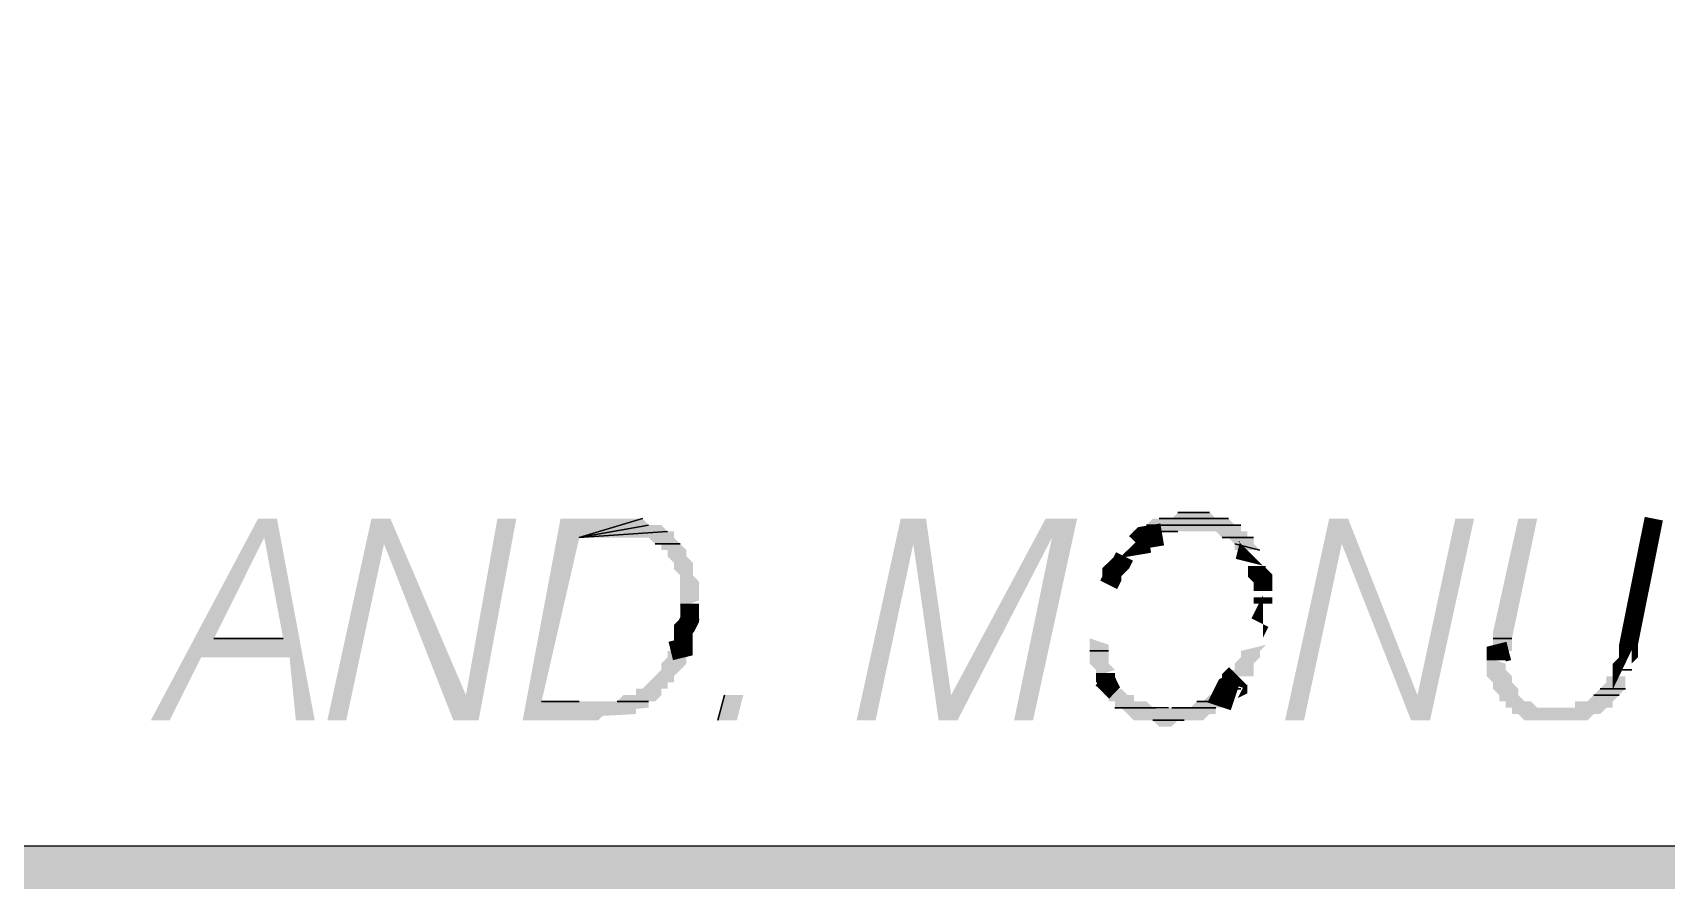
# Model space of a CAD drawing. Header units: millimetres. Extents: x 182 to 575, y -105 to 95.
# Drawn here: x 266.724 to 267.959, y 70.48 to 71.121 of the extents above; entities that cross this region are included whole.
import ezdxf

# ---------------------------------------------------------------- set-up
doc = ezdxf.new("R2010")
doc.units = ezdxf.units.MM
doc.header["$MEASUREMENT"] = 0
doc.layers.add('PDF_Geometry', color=7, linetype='Continuous')
doc.layers.add('PDF_Solid Fills', color=7, linetype='Continuous')

msp = doc.modelspace()

# ---------------------------------------------------------------- hatches: boundary and pattern name
at = {"layer": 'PDF_Solid Fills', "true_color": 0xb9b9b9, "transparency": 33554559}
msp.add_hatch(color=9, dxfattribs=at).paths.add_polyline_path([(261.6659, 70.5062), (261.6659, 73.0681), (261.5183, 73.0681), (261.5183, 70.5062), (259.5945, 70.5062), (259.5945, 69.7967), (259.7945, 69.7967), (259.7945, 70.3586), (267.9183, 70.3586), (267.9183, 66.6777), (268.0659, 66.6777), (268.0659, 70.3586), (271.3183, 70.3586), (271.3183, 69.7967), (271.4659, 69.7967), (271.4659, 70.5062)])
at = {"layer": 'PDF_Solid Fills', "transparency": 33554559}
h = msp.add_hatch(color=256, dxfattribs=at)
h.paths.add_polyline_path([(267.3877, 71.1151), (267.3827, 71.1151), (267.3877, 71.1151)], flags=0)
h.paths.add_polyline_path([(267.3827, 71.1151), (267.3877, 71.1151), (267.3827, 71.1151)], flags=0)
h.paths.add_polyline_path([(267.3852, 71.1126), (267.3802, 71.1126), (267.3852, 71.1126)], flags=0)
h.paths.add_polyline_path([(267.3802, 71.1126), (267.3852, 71.1126), (267.3802, 71.1126)], flags=0)
h.paths.add_polyline_path([(267.3852, 71.1101), (267.3802, 71.1101), (267.3852, 71.1101)], flags=0)
h.paths.add_polyline_path([(267.3802, 71.1076), (267.3852, 71.1076), (267.3802, 71.1076)], flags=0)
h.paths.add_polyline_path([(267.3852, 71.1076), (267.3802, 71.1076), (267.3852, 71.1076)], flags=0)
h.paths.add_polyline_path([(267.3802, 71.1076), (267.3852, 71.1076), (267.3802, 71.1076)], flags=0)
h.paths.add_polyline_path([(267.3852, 71.1051), (267.3802, 71.1051), (267.3852, 71.1051)], flags=0)
h.paths.add_polyline_path([(267.3802, 71.1051), (267.3852, 71.1051), (267.3802, 71.1051)], flags=0)
h.paths.add_polyline_path([(267.3827, 71.1001), (267.3877, 71.1001), (267.3827, 71.1001)], flags=0)
h.paths.add_polyline_path([(267.3877, 71.1001), (267.3827, 71.1001), (267.3877, 71.1001)], flags=0)
h = msp.add_hatch(color=256, dxfattribs=at)
h.paths.add_polyline_path([(267.4052, 71.1176), (267.4102, 71.1176), (267.4052, 71.1176)], flags=0)
h.paths.add_polyline_path([(267.4102, 71.1176), (267.4052, 71.1176), (267.4102, 71.1176)], flags=0)
h.paths.add_polyline_path([(267.4077, 71.1151), (267.4127, 71.1151), (267.4077, 71.1151)], flags=0)
h.paths.add_polyline_path([(267.4127, 71.1126), (267.4077, 71.1126), (267.4127, 71.1126)], flags=0)
h.paths.add_polyline_path([(267.4077, 71.1126), (267.4127, 71.1126), (267.4077, 71.1126)], flags=0)
h = msp.add_hatch(color=256, dxfattribs=at)
h.paths.add_polyline_path([(267.4052, 71.1026), (267.4127, 71.1026), (267.4052, 71.1026)], flags=0)
h.paths.add_polyline_path([(267.4127, 71.1026), (267.4052, 71.1026), (267.4127, 71.1026)], flags=0)
h.paths.add_polyline_path([(267.4052, 71.1026), (267.4127, 71.1026), (267.4052, 71.1026)], flags=0)
h = msp.add_hatch(color=256, dxfattribs=at)
h.paths.add_polyline_path([(267.3777, 71.0876), (267.3827, 71.0876), (267.3777, 71.0876)], flags=0)
h.paths.add_polyline_path([(267.3827, 71.0851), (267.3777, 71.0851), (267.3827, 71.0851)], flags=0)
h.paths.add_polyline_path([(267.3777, 71.0826), (267.3827, 71.0826), (267.3777, 71.0826)], flags=0)
h.paths.add_polyline_path([(267.3827, 71.0826), (267.3777, 71.0826), (267.3827, 71.0826)], flags=0)
h = msp.add_hatch(color=256, dxfattribs=at)
h.paths.add_polyline_path([(267.4102, 71.0901), (267.4052, 71.0901), (267.4102, 71.0901)], flags=0)
h.paths.add_polyline_path([(267.4052, 71.0901), (267.4102, 71.0901), (267.4052, 71.0901)], flags=0)
h.paths.add_polyline_path([(267.4077, 71.0876), (267.4027, 71.0876), (267.4077, 71.0876)], flags=0)
h.paths.add_polyline_path([(267.4027, 71.0876), (267.4077, 71.0876), (267.4027, 71.0876)], flags=0)
h.paths.add_polyline_path([(267.4077, 71.0851), (267.4027, 71.0851), (267.4077, 71.0851)], flags=0)
h.paths.add_polyline_path([(267.4027, 71.0851), (267.4077, 71.0851), (267.4027, 71.0851)], flags=0)
h = msp.add_hatch(color=256, dxfattribs=at)
h.paths.add_polyline_path([(267.2527, 71.0301), (267.2552, 71.0301), (267.2527, 71.0301)], flags=0)
h.paths.add_polyline_path([(267.2577, 71.0301), (267.2502, 71.0301), (267.2577, 71.0301)], flags=0)
h.paths.add_polyline_path([(267.2477, 71.0301), (267.2602, 71.0301), (267.2477, 71.0301)], flags=0)
h.paths.add_polyline_path([(267.2602, 71.0301), (267.2477, 71.0301), (267.2602, 71.0301)], flags=0)
h.paths.add_polyline_path([(267.2452, 71.0301), (267.2627, 71.0301), (267.2452, 71.0301)], flags=0)
h = msp.add_hatch(color=256, dxfattribs=at)
h.paths.add_polyline_path([(267.2427, 71.0151), (267.2402, 71.0151), (267.2427, 71.0151)], flags=0)
h.paths.add_polyline_path([(267.2402, 71.0126), (267.2452, 71.0126), (267.2402, 71.0126)], flags=0)
h.paths.add_polyline_path([(267.2452, 71.0126), (267.2402, 71.0126), (267.2452, 71.0126)], flags=0)
h.paths.add_polyline_path([(267.2402, 71.0126), (267.2452, 71.0126), (267.2402, 71.0126)], flags=0)
h = msp.add_hatch(color=256, dxfattribs=at)
h.paths.add_polyline_path([(267.2627, 71.0176), (267.2677, 71.0176), (267.2627, 71.0176)], flags=0)
h.paths.add_polyline_path([(267.2677, 71.0151), (267.2627, 71.0151), (267.2677, 71.0151)], flags=0)
h.paths.add_polyline_path([(267.2627, 71.0151), (267.2677, 71.0151), (267.2627, 71.0151)], flags=0)
h.paths.add_polyline_path([(267.2602, 71.0126), (267.2652, 71.0126), (267.2602, 71.0126)], flags=0)
h = msp.add_hatch(color=256, dxfattribs=at)
h.paths.add_polyline_path([(267.2677, 71.0226), (267.2627, 71.0226), (267.2677, 71.0226)], flags=0)
h.paths.add_polyline_path([(267.2627, 71.0226), (267.2677, 71.0226), (267.2627, 71.0226)], flags=0)
h.paths.add_polyline_path([(267.2677, 71.0201), (267.2627, 71.0201), (267.2677, 71.0201)], flags=0)
h = msp.add_hatch(color=256, dxfattribs=at)
h.paths.add_polyline_path([(267.2352, 71.0001), (267.2402, 71.0001), (267.2352, 71.0001)], flags=0)
h.paths.add_polyline_path([(267.2402, 71.0001), (267.2352, 71.0001), (267.2402, 71.0001)], flags=0)
h.paths.add_polyline_path([(267.2327, 70.9951), (267.2377, 70.9951), (267.2327, 70.9951)], flags=0)
h.paths.add_polyline_path([(267.2377, 70.9951), (267.2327, 70.9951), (267.2377, 70.9951)], flags=0)
h = msp.add_hatch(color=256, dxfattribs=at)
h.paths.add_polyline_path([(267.2602, 70.9926), (267.2652, 70.9926), (267.2602, 70.9926)], flags=0)
h.paths.add_polyline_path([(267.2652, 70.9926), (267.2602, 70.9926), (267.2652, 70.9926)], flags=0)
h.paths.add_polyline_path([(267.2602, 70.9901), (267.2652, 70.9901), (267.2602, 70.9901)], flags=0)
h.paths.add_polyline_path([(267.2652, 70.9876), (267.2602, 70.9876), (267.2652, 70.9876)], flags=0)
h = msp.add_hatch(color=256, dxfattribs=at)
h.paths.add_polyline_path([(267.2552, 70.9801), (267.2427, 70.9801), (267.2552, 70.9801)], flags=0)
h.paths.add_polyline_path([(267.2427, 70.9801), (267.2552, 70.9801), (267.2427, 70.9801)], flags=0)
h.paths.add_polyline_path([(267.2577, 70.9801), (267.2402, 70.9801), (267.2577, 70.9801)], flags=0)
h.paths.add_polyline_path([(267.2402, 70.9801), (267.2577, 70.9801), (267.2402, 70.9801)], flags=0)
h.paths.add_polyline_path([(267.2377, 70.9826), (267.2602, 70.9826), (267.2377, 70.9826)], flags=0)
h = msp.add_hatch(color=256, dxfattribs=at)
h.paths.add_polyline_path([(267.1152, 70.9401), (267.1202, 70.9401), (267.1152, 70.9401)], flags=0)
h.paths.add_polyline_path([(267.1202, 70.9376), (267.1152, 70.9376), (267.1202, 70.9376)], flags=0)
h.paths.add_polyline_path([(267.1127, 70.9351), (267.1177, 70.9351), (267.1127, 70.9351)], flags=0)
h.paths.add_polyline_path([(267.1177, 70.9351), (267.1127, 70.9351), (267.1177, 70.9351)], flags=0)
h.paths.add_polyline_path([(267.1102, 70.9326), (267.1152, 70.9326), (267.1102, 70.9326)], flags=0)
h.paths.add_polyline_path([(267.1152, 70.9326), (267.1102, 70.9326), (267.1152, 70.9326)], flags=0)
h.paths.add_polyline_path([(267.1077, 70.9276), (267.1127, 70.9276), (267.1077, 70.9276)], flags=0)
h.paths.add_polyline_path([(267.1127, 70.9276), (267.1077, 70.9276), (267.1127, 70.9276)], flags=0)
h.paths.add_polyline_path([(267.1052, 70.9251), (267.1102, 70.9251), (267.1052, 70.9251)], flags=0)
h.paths.add_polyline_path([(267.1102, 70.9251), (267.1052, 70.9251), (267.1102, 70.9251)], flags=0)
h.paths.add_polyline_path([(267.1102, 70.9226), (267.1027, 70.9226), (267.1102, 70.9226)], flags=0)
h.paths.add_polyline_path([(267.1027, 70.9201), (267.1077, 70.9201), (267.1027, 70.9201)], flags=0)
h.paths.add_polyline_path([(267.1077, 70.9201), (267.1027, 70.9201), (267.1077, 70.9201)], flags=0)
h.paths.add_polyline_path([(267.1027, 70.9201), (267.1077, 70.9201), (267.1027, 70.9201)], flags=0)
h.paths.add_polyline_path([(267.1052, 70.9151), (267.1002, 70.9151), (267.1052, 70.9151)], flags=0)
h.paths.add_polyline_path([(267.1002, 70.9151), (267.1052, 70.9151), (267.1002, 70.9151)], flags=0)
h.paths.add_polyline_path([(267.1027, 70.9076), (267.0977, 70.9076), (267.1027, 70.9076)], flags=0)
h.paths.add_polyline_path([(267.0977, 70.9076), (267.1027, 70.9076), (267.0977, 70.9076)], flags=0)
h.paths.add_polyline_path([(267.1002, 70.9051), (267.0952, 70.9051), (267.1002, 70.9051)], flags=0)
h.paths.add_polyline_path([(267.0952, 70.9051), (267.1002, 70.9051), (267.0952, 70.9051)], flags=0)
h.paths.add_polyline_path([(267.1002, 70.9026), (267.0952, 70.9026), (267.1002, 70.9026)], flags=0)
h.paths.add_polyline_path([(267.0952, 70.9026), (267.1002, 70.9026), (267.0952, 70.9026)], flags=0)
h = msp.add_hatch(color=256, dxfattribs=at)
h.paths.add_polyline_path([(266.9352, 70.8551), (266.9402, 70.8551), (266.9352, 70.8551)], flags=0)
h.paths.add_polyline_path([(266.9402, 70.8526), (266.9352, 70.8526), (266.9402, 70.8526)], flags=0)
h.paths.add_polyline_path([(266.9352, 70.8526), (266.9402, 70.8526), (266.9352, 70.8526)], flags=0)
h.paths.add_polyline_path([(266.9377, 70.8476), (266.9327, 70.8476), (266.9377, 70.8476)], flags=0)
h.paths.add_polyline_path([(266.9327, 70.8476), (266.9377, 70.8476), (266.9327, 70.8476)], flags=0)
h = msp.add_hatch(color=256, dxfattribs=at)
h.paths.add_polyline_path([(266.9552, 70.8651), (266.9502, 70.8651), (266.9552, 70.8651)], flags=0)
h.paths.add_polyline_path([(266.9477, 70.8651), (266.9577, 70.8651), (266.9477, 70.8651)], flags=0)
h.paths.add_polyline_path([(266.9577, 70.8651), (266.9477, 70.8651), (266.9577, 70.8651)], flags=0)
h = msp.add_hatch(color=256, dxfattribs=at)
h.paths.add_polyline_path([(266.9602, 70.8576), (266.9652, 70.8576), (266.9602, 70.8576)], flags=0)
h.paths.add_polyline_path([(266.9652, 70.8576), (266.9602, 70.8576), (266.9652, 70.8576)], flags=0)
h.paths.add_polyline_path([(266.9602, 70.8551), (266.9652, 70.8551), (266.9602, 70.8551)], flags=0)
h.paths.add_polyline_path([(266.9652, 70.8526), (266.9602, 70.8526), (266.9652, 70.8526)], flags=0)
h = msp.add_hatch(color=256, dxfattribs=at)
h.paths.add_polyline_path([(266.9502, 70.8476), (266.9477, 70.8476), (266.9502, 70.8476)], flags=0)
h.paths.add_polyline_path([(266.9452, 70.8476), (266.9527, 70.8476), (266.9452, 70.8476)], flags=0)
h.paths.add_polyline_path([(266.9527, 70.8476), (266.9452, 70.8476), (266.9527, 70.8476)], flags=0)
h = msp.add_hatch(color=256, dxfattribs=at)
h.paths.add_polyline_path([(266.9552, 70.8401), (266.9602, 70.8401), (266.9552, 70.8401)], flags=0)
h.paths.add_polyline_path([(266.9577, 70.8376), (266.9627, 70.8376), (266.9577, 70.8376)], flags=0)
h.paths.add_polyline_path([(266.9627, 70.8351), (266.9577, 70.8351), (266.9627, 70.8351)], flags=0)
h.paths.add_polyline_path([(266.9577, 70.8351), (266.9627, 70.8351), (266.9577, 70.8351)], flags=0)
h = msp.add_hatch(color=256, dxfattribs=at)
h.paths.add_polyline_path([(266.9627, 70.8301), (266.9577, 70.8301), (266.9627, 70.8301)], flags=0)
h.paths.add_polyline_path([(266.9577, 70.8301), (266.9627, 70.8301), (266.9577, 70.8301)], flags=0)
h.paths.add_polyline_path([(266.9627, 70.8276), (266.9577, 70.8276), (266.9627, 70.8276)], flags=0)
h.paths.add_polyline_path([(266.9577, 70.8276), (266.9627, 70.8276), (266.9577, 70.8276)], flags=0)
h = msp.add_hatch(color=256, dxfattribs=at)
h.paths.add_polyline_path([(266.9352, 70.8276), (266.9302, 70.8276), (266.9352, 70.8276)], flags=0)
h.paths.add_polyline_path([(266.9302, 70.8276), (266.9352, 70.8276), (266.9302, 70.8276)], flags=0)
h.paths.add_polyline_path([(266.9352, 70.8251), (266.9327, 70.8251), (266.9352, 70.8251)], flags=0)
h.paths.add_polyline_path([(266.9327, 70.8226), (266.9377, 70.8226), (266.9327, 70.8226)], flags=0)
h.paths.add_polyline_path([(266.9377, 70.8226), (266.9327, 70.8226), (266.9377, 70.8226)], flags=0)
h = msp.add_hatch(color=256, dxfattribs=at)
h.paths.add_polyline_path([(266.9377, 70.8151), (266.9552, 70.8151), (266.9377, 70.8151)], flags=0)
h.paths.add_polyline_path([(266.9377, 70.8151), (266.9527, 70.8151), (266.9377, 70.8151)], flags=0)
h.paths.add_polyline_path([(266.9527, 70.8151), (266.9377, 70.8151), (266.9527, 70.8151)], flags=0)
for points in [[(267.6326, 70.7348), (267.6326, 70.7301), (267.6516, 70.7301), (267.6469, 70.7348), (267.6469, 70.7396), (267.6421, 70.7396), (267.6421, 70.7443), (267.6373, 70.7443), (267.6373, 70.7491), (267.6326, 70.7491), (267.6278, 70.7539), (267.6183, 70.7539), (267.6135, 70.7586), (267.5897, 70.7586), (267.585, 70.7539), (267.5707, 70.7539), (267.5659, 70.7491), (267.5612, 70.7443), (267.5564, 70.7443), (267.5564, 70.7396), (267.5802, 70.7443), (267.6183, 70.7443), (267.6231, 70.7396), (267.6278, 70.7396)], [(267.0754, 70.7539), (267.0516, 70.6205), (266.9945, 70.7539), (266.9802, 70.7539), (266.9469, 70.6015), (266.9612, 70.6015), (266.9897, 70.7348), (267.0421, 70.6015), (267.0612, 70.6015), (267.0897, 70.7539)], [(267.2135, 70.7348), (267.2088, 70.7396), (267.2088, 70.7443), (267.204, 70.7443), (267.1993, 70.7491), (267.1897, 70.7491), (267.185, 70.7539), (267.1231, 70.7539), (267.0945, 70.6015), (267.1516, 70.6015), (267.155, 70.6048), (267.1802, 70.6062), (267.1802, 70.6101), (267.1897, 70.611), (267.1897, 70.6158), (267.1945, 70.6158), (267.1993, 70.6205), (267.1993, 70.6253), (267.204, 70.6253), (267.204, 70.6301), (267.2088, 70.6301), (267.2088, 70.6348), (267.2135, 70.6396), (267.2183, 70.6443), (267.2183, 70.6539), (267.204, 70.6539), (267.204, 70.6491), (267.1993, 70.6443), (267.1993, 70.6396), (267.1945, 70.6348), (267.1897, 70.6301), (267.185, 70.6253), (267.1802, 70.6253), (267.1802, 70.6205), (267.1707, 70.6205), (267.1659, 70.6158), (267.1088, 70.6158), (267.1373, 70.7396), (267.1897, 70.7396), (267.1945, 70.7348), (267.1993, 70.7348), (267.1993, 70.7301), (267.204, 70.7301), (267.204, 70.7253), (267.2088, 70.7205), (267.2088, 70.7158), (267.2135, 70.711), (267.2135, 70.6872), (267.2278, 70.692), (267.2278, 70.7062), (267.2231, 70.711), (267.2231, 70.7205), (267.2183, 70.7253), (267.2183, 70.7301)], [(267.5135, 70.7539), (267.4897, 70.7539), (267.4183, 70.6205), (267.3993, 70.7539), (267.3802, 70.7539), (267.3469, 70.6015), (267.3612, 70.6015), (267.3897, 70.7348), (267.4088, 70.6015), (267.4231, 70.6015), (267.4945, 70.7396), (267.4659, 70.6015), (267.4802, 70.6015)], [(267.7993, 70.7539), (267.7707, 70.6205), (267.7183, 70.7539), (267.704, 70.7539), (267.6707, 70.6015), (267.685, 70.6015), (267.7135, 70.7348), (267.7659, 70.6015), (267.7802, 70.6015), (267.8135, 70.7539)], [(267.8278, 70.6681), (267.8278, 70.6586), (267.8231, 70.6539), (267.8421, 70.6539), (267.8421, 70.6634), (267.8612, 70.7539), (267.8469, 70.7539)], [(267.5373, 70.6586), (267.5231, 70.6634), (267.5231, 70.6443), (267.5278, 70.6396), (267.5278, 70.6348), (267.5421, 70.6396), (267.5373, 70.6443)], [(267.6373, 70.6491), (267.6326, 70.6443), (267.6326, 70.6396), (267.6278, 70.6396), (267.6278, 70.6348), (267.6469, 70.6348), (267.6469, 70.6443), (267.6516, 70.6491), (267.6516, 70.6539), (267.6564, 70.6586), (267.6373, 70.6539)], [(267.8373, 70.611), (267.8421, 70.611), (267.8421, 70.6062), (267.8469, 70.6062), (267.8516, 70.6015), (267.8993, 70.6015), (267.904, 70.6062), (267.9088, 70.6062), (267.9135, 70.611), (267.9183, 70.611), (267.9183, 70.6158), (267.9231, 70.6205), (267.9278, 70.6253), (267.9278, 70.6348), (267.9135, 70.6348), (267.9135, 70.6301), (267.9088, 70.6253), (267.904, 70.6205), (267.8993, 70.6158), (267.8897, 70.6158), (267.8897, 70.611), (267.8612, 70.611), (267.8564, 70.6158), (267.8516, 70.6158), (267.8469, 70.6205), (267.8469, 70.6253), (267.8421, 70.6301), (267.8421, 70.6348), (267.8373, 70.6396), (267.8373, 70.6443), (267.8231, 70.6491), (267.8231, 70.6348), (267.8278, 70.6301), (267.8278, 70.6253), (267.8326, 70.6205), (267.8326, 70.6158), (267.8373, 70.6158)], [(267.2469, 70.6205), (267.2421, 70.6015), (267.2564, 70.6015), (267.2612, 70.6205)], [(267.6183, 70.611), (267.6231, 70.611), (267.6278, 70.6158), (267.6326, 70.6158), (267.6135, 70.6205), (267.6088, 70.6158), (267.604, 70.6158), (267.5993, 70.611), (267.5707, 70.611), (267.5659, 70.6158), (267.5564, 70.6158), (267.5564, 70.6205), (267.5516, 70.6205), (267.5469, 70.6253), (267.5326, 70.6205), (267.5373, 70.6205), (267.5373, 70.6158), (267.5421, 70.6158), (267.5421, 70.611), (267.5469, 70.611), (267.5516, 70.6062), (267.5564, 70.6015), (267.5707, 70.6015), (267.5754, 70.5967), (267.585, 70.5967), (267.5897, 70.6015), (267.6088, 70.6015), (267.6135, 70.6062), (267.6183, 70.6062)]]:
    msp.add_hatch(color=256, dxfattribs=at).paths.add_polyline_path(points)
h = msp.add_hatch(color=256, dxfattribs=at)
h.paths.add_polyline_path([(266.8127, 70.7476), (266.8102, 70.7476), (266.8127, 70.7476)], flags=0)
h.paths.add_polyline_path([(266.8102, 70.7476), (266.8127, 70.7476), (266.8102, 70.7476)], flags=0)
h.paths.add_polyline_path([(266.8152, 70.7476), (266.8077, 70.7476), (266.8152, 70.7476)], flags=0)
h.paths.add_polyline_path([(266.8052, 70.7476), (266.8177, 70.7476), (266.8052, 70.7476)], flags=0)
h.paths.add_polyline_path([(266.8202, 70.7451), (266.8027, 70.7451), (266.8202, 70.7451)], flags=0)
h = msp.add_hatch(color=256, dxfattribs=at)
h.paths.add_polyline_path([(266.8992, 70.7396), (266.9135, 70.6634), (266.8612, 70.6634)])
h.paths.add_polyline_path([(266.9373, 70.6015), (266.9088, 70.7539), (266.8945, 70.7539), (266.8135, 70.6015), (266.8278, 70.6015), (266.8516, 70.6491), (266.9183, 70.6491), (266.9231, 70.6015)], flags=0)
h = msp.add_hatch(color=256, dxfattribs=at)
h.paths.add_polyline_path([(266.8252, 70.7401), (266.8202, 70.7401), (266.8252, 70.7401)], flags=0)
h.paths.add_polyline_path([(266.8202, 70.7376), (266.8252, 70.7376), (266.8202, 70.7376)], flags=0)
h.paths.add_polyline_path([(266.8252, 70.7351), (266.8202, 70.7351), (266.8252, 70.7351)], flags=0)
h.paths.add_polyline_path([(266.8202, 70.7351), (266.8252, 70.7351), (266.8202, 70.7351)], flags=0)
h.paths.add_polyline_path([(266.8252, 70.7326), (266.8202, 70.7326), (266.8252, 70.7326)], flags=0)
h.paths.add_polyline_path([(266.8202, 70.7326), (266.8252, 70.7326), (266.8202, 70.7326)], flags=0)
h.paths.add_polyline_path([(266.8252, 70.7301), (266.8202, 70.7301), (266.8252, 70.7301)], flags=0)
h.paths.add_polyline_path([(266.8202, 70.7301), (266.8252, 70.7301), (266.8202, 70.7301)], flags=0)
h.paths.add_polyline_path([(266.8252, 70.7276), (266.8202, 70.7276), (266.8252, 70.7276)], flags=0)
h.paths.add_polyline_path([(266.8202, 70.7251), (266.8252, 70.7251), (266.8202, 70.7251)], flags=0)
h.paths.add_polyline_path([(266.8252, 70.7251), (266.8202, 70.7251), (266.8252, 70.7251)], flags=0)
h = msp.add_hatch(color=256, dxfattribs=at)
h.paths.add_polyline_path([(266.7977, 70.5576), (266.8152, 70.5576), (266.7977, 70.5576)], flags=0)
h.paths.add_polyline_path([(266.8127, 70.5576), (266.8002, 70.5576), (266.8127, 70.5576)], flags=0)
h.paths.add_polyline_path([(266.8002, 70.5576), (266.8127, 70.5576), (266.8002, 70.5576)], flags=0)
h.paths.add_polyline_path([(266.8077, 70.5601), (266.8052, 70.5601), (266.8077, 70.5601)], flags=0)
h = msp.add_hatch(color=256, dxfattribs=at)
h.paths.add_polyline_path([(266.7952, 70.5476), (266.7902, 70.5476), (266.7952, 70.5476)], flags=0)
h.paths.add_polyline_path([(266.7977, 70.5501), (266.7927, 70.5501), (266.7977, 70.5501)], flags=0)
h.paths.add_polyline_path([(266.7927, 70.5501), (266.7977, 70.5501), (266.7927, 70.5501)], flags=0)
h = msp.add_hatch(color=256, dxfattribs=at)
h.paths.add_polyline_path([(266.8152, 70.5451), (266.8202, 70.5451), (266.8152, 70.5451)], flags=0)
h.paths.add_polyline_path([(266.8202, 70.5426), (266.8152, 70.5426), (266.8202, 70.5426)], flags=0)
h.paths.add_polyline_path([(266.8152, 70.5426), (266.8202, 70.5426), (266.8152, 70.5426)], flags=0)
h = msp.add_hatch(color=256, dxfattribs=at)
h.paths.add_polyline_path([(266.7852, 70.5201), (266.7902, 70.5201), (266.7852, 70.5201)], flags=0)
h.paths.add_polyline_path([(266.7902, 70.5176), (266.7877, 70.5176), (266.7902, 70.5176)], flags=0)
h.paths.add_polyline_path([(266.7877, 70.5176), (266.7902, 70.5176), (266.7877, 70.5176)], flags=0)
h.paths.add_polyline_path([(266.7927, 70.5151), (266.7877, 70.5151), (266.7927, 70.5151)], flags=0)
h.paths.add_polyline_path([(266.7877, 70.5151), (266.7927, 70.5151), (266.7877, 70.5151)], flags=0)
h.paths.add_polyline_path([(266.7927, 70.5151), (266.7877, 70.5151), (266.7927, 70.5151)], flags=0)
h = msp.add_hatch(color=256, dxfattribs=at)
h.paths.add_polyline_path([(266.8127, 70.5276), (266.8177, 70.5276), (266.8127, 70.5276)], flags=0)
h.paths.add_polyline_path([(266.8177, 70.5276), (266.8127, 70.5276), (266.8177, 70.5276)], flags=0)
h.paths.add_polyline_path([(266.8127, 70.5251), (266.8177, 70.5251), (266.8127, 70.5251)], flags=0)
h.paths.add_polyline_path([(266.8177, 70.5251), (266.8127, 70.5251), (266.8177, 70.5251)], flags=0)
h.paths.add_polyline_path([(266.8127, 70.5226), (266.8177, 70.5226), (266.8127, 70.5226)], flags=0)
h.paths.add_polyline_path([(266.8177, 70.5201), (266.8127, 70.5201), (266.8177, 70.5201)], flags=0)
h.paths.add_polyline_path([(266.8127, 70.5201), (266.8177, 70.5201), (266.8127, 70.5201)], flags=0)
h.paths.add_polyline_path([(266.8177, 70.5176), (266.8127, 70.5176), (266.8177, 70.5176)], flags=0)
h.paths.add_polyline_path([(266.8127, 70.5176), (266.8177, 70.5176), (266.8127, 70.5176)], flags=0)
h = msp.add_hatch(color=256, dxfattribs=at)
h.paths.add_polyline_path([(266.8027, 70.5076), (266.8002, 70.5076), (266.8027, 70.5076)], flags=0)
h.paths.add_polyline_path([(266.7977, 70.5076), (266.8052, 70.5076), (266.7977, 70.5076)], flags=0)
h.paths.add_polyline_path([(266.8077, 70.5076), (266.7952, 70.5076), (266.8077, 70.5076)], flags=0)
h.paths.add_polyline_path([(266.7952, 70.5076), (266.8077, 70.5076), (266.7952, 70.5076)], flags=0)
h.paths.add_polyline_path([(266.8102, 70.5076), (266.7927, 70.5076), (266.8102, 70.5076)], flags=0)

# ---------------------------------------------------------------- linework, layer by layer
at = {"layer": 'PDF_Geometry', "lineweight": 25}
for points in [[(271.4659, 70.5062), (261.6659, 70.5062), (261.6659, 73.0681)], [(267.5897, 70.7586), (267.6135, 70.7586), (267.5897, 70.7586)], [(267.5659, 70.7491), (267.6373, 70.7491), (267.5659, 70.7491)], [(267.6278, 70.7539), (267.5754, 70.7539), (267.6278, 70.7539)], [(267.2135, 70.7348), (267.1945, 70.7348), (267.2135, 70.7348)], [(267.5754, 70.7396), (267.5564, 70.7396), (267.5754, 70.7396)], [(267.6469, 70.7396), (267.6231, 70.7396), (267.6469, 70.7396)], [(267.6326, 70.7348), (267.6516, 70.7301), (267.6326, 70.7348)], [(267.2135, 70.6777), (267.2278, 70.6777), (267.2135, 70.6777)], [(266.8612, 70.6634), (266.9135, 70.6634), (266.8612, 70.6634)], [(267.8278, 70.6634), (267.8421, 70.6634), (267.8278, 70.6634)], [(267.5373, 70.6539), (267.5231, 70.6539), (267.5373, 70.6539)], [(267.9326, 70.6396), (267.9183, 70.6396), (267.9326, 70.6396)], [(267.2421, 70.6015), (267.2469, 70.6205), (267.2421, 70.6015)], [(267.6373, 70.6253), (267.6183, 70.6253), (267.6373, 70.6253)], [(267.904, 70.6205), (267.9231, 70.6205), (267.904, 70.6205)], [(267.9088, 70.6253), (267.9278, 70.6253), (267.9088, 70.6253)], [(267.1088, 70.6158), (267.1373, 70.6158), (267.1088, 70.6158)], [(267.5826, 70.611), (267.5612, 70.611), (267.5731, 70.611)], [(267.604, 70.6158), (267.6278, 70.6158), (267.604, 70.6158)], [(267.5945, 70.6015), (267.5707, 70.6015), (267.5945, 70.6015)], [(267.5707, 70.6015), (267.5945, 70.6015), (267.5707, 70.6015)], [(267.9183, 70.5062), (267.9183, 70.5062)]]:
    msp.add_lwpolyline(points, dxfattribs=at)
for points in [[(267.9493, 70.7539, 0.014, 0.014, 0), (267.9302, 70.6586, 0.0143, 0.0143, 0), (267.9302, 70.6539, 0.0143, 0.0143, 0), (267.9302, 70.6491, 0.0101, 0.0101, 0), (267.9254, 70.6443, 0.0143, 0.0143, 0), (267.9254, 70.6396, 0, 0, 0), (267.9231, 70.6348, 0, 0, 0)], [(267.5683, 70.7348, 0.0135, 0.0135, 0), (267.554, 70.7324, 0, 0, 0), (267.5516, 70.7301, 0, 0, 0), (267.5493, 70.7253, 0.0143, 0.0143, 0), (267.5469, 70.7205, 0.0143, 0.0143, 0), (267.5445, 70.7181, 0.0143, 0.0143, 0), (267.5397, 70.7134, 0.0143, 0.0143, 0), (267.5397, 70.7086, 0.0143, 0.0143, 0), (267.5373, 70.7039, 0, 0, 0), (267.535, 70.6991, 0, 0, 0), (267.535, 70.6943, 0, 0, 0), (267.5326, 70.6896, 0, 0, 0), (267.5302, 70.6848, 0, 0, 0), (267.5302, 70.6801, 0, 0, 0), (267.5302, 70.6753, 0, 0, 0), (267.5302, 70.6705, 0, 0, 0), (267.5302, 70.6658, 0, 0, 0), (267.5302, 70.661, 0, 0, 0)], [(267.635, 70.7301, 0.0135, 0.0135, 0), (267.6445, 70.7277, 0, 0, 0), (267.6493, 70.7229, 0, 0, 0), (267.6493, 70.7181, 0.0135, 0.0135, 0), (267.6493, 70.7134, 0.0143, 0.0143, 0), (267.654, 70.7086, 0.0143, 0.0143, 0), (267.654, 70.7039, 0.0143, 0.0143, 0), (267.654, 70.6991, 0, 0, 0), (267.654, 70.6943, 0.0143, 0.0143, 0), (267.654, 70.6896, 0, 0, 0), (267.654, 70.6848, 0, 0, 0), (267.654, 70.6801, 0.0143, 0.0143, 0), (267.6516, 70.6753, 0, 0, 0), (267.6493, 70.6705, 0, 0, 0), (267.6493, 70.6658, 0, 0, 0), (267.6493, 70.661, 0, 0, 0), (267.6397, 70.6562, 0, 0, 0)]]:
    msp.add_lwpolyline(points, format="xyseb", dxfattribs=at)
for points in [[(267.185, 70.7539), (267.1373, 70.7396), (267.185, 70.7539)], [(267.1897, 70.7491), (267.1373, 70.7396), (267.1897, 70.7491)], [(267.204, 70.7443), (267.1373, 70.7396), (267.204, 70.7443)], [(267.5897, 70.7443), (267.5564, 70.7443), (267.5897, 70.7443)], [(267.1659, 70.6158), (267.1897, 70.6158), (267.1659, 70.6158)], [(267.5707, 70.611), (267.5421, 70.611), (267.5707, 70.611)], [(267.585, 70.611), (267.6183, 70.611), (267.585, 70.611)]]:
    msp.add_lwpolyline(points, close=True, dxfattribs=at)
for points, const_width in [([(267.5778, 70.742), (267.5635, 70.7396), (267.5588, 70.7348)], 0.0168), ([(267.2207, 70.6896), (267.2207, 70.6872), (267.2207, 70.6824), (267.2207, 70.6777), (267.2183, 70.6729), (267.2159, 70.6705), (267.2159, 70.6658), (267.2159, 70.661), (267.2159, 70.6562), (267.2064, 70.6539)], 0.0143), ([(267.8397, 70.6539), (267.8302, 70.6515), (267.8302, 70.6467)], 0.0143), ([(267.535, 70.6372), (267.535, 70.6324), (267.5373, 70.6277), (267.5326, 70.6229)], 0.0143), ([(267.635, 70.6348), (267.6326, 70.6324), (267.6326, 70.6277), (267.6278, 70.6253), (267.6254, 70.6205), (267.6326, 70.6181)], 0.019)]:
    msp.add_lwpolyline(points, dxfattribs=dict(at, const_width=const_width))
at = {"layer": 'PDF_Geometry', "lineweight": 13}
msp.add_lwpolyline([(268.0659, 70.5062), (255.2802, 70.5062)], dxfattribs=at)

doc.saveas('drawing.dxf')
